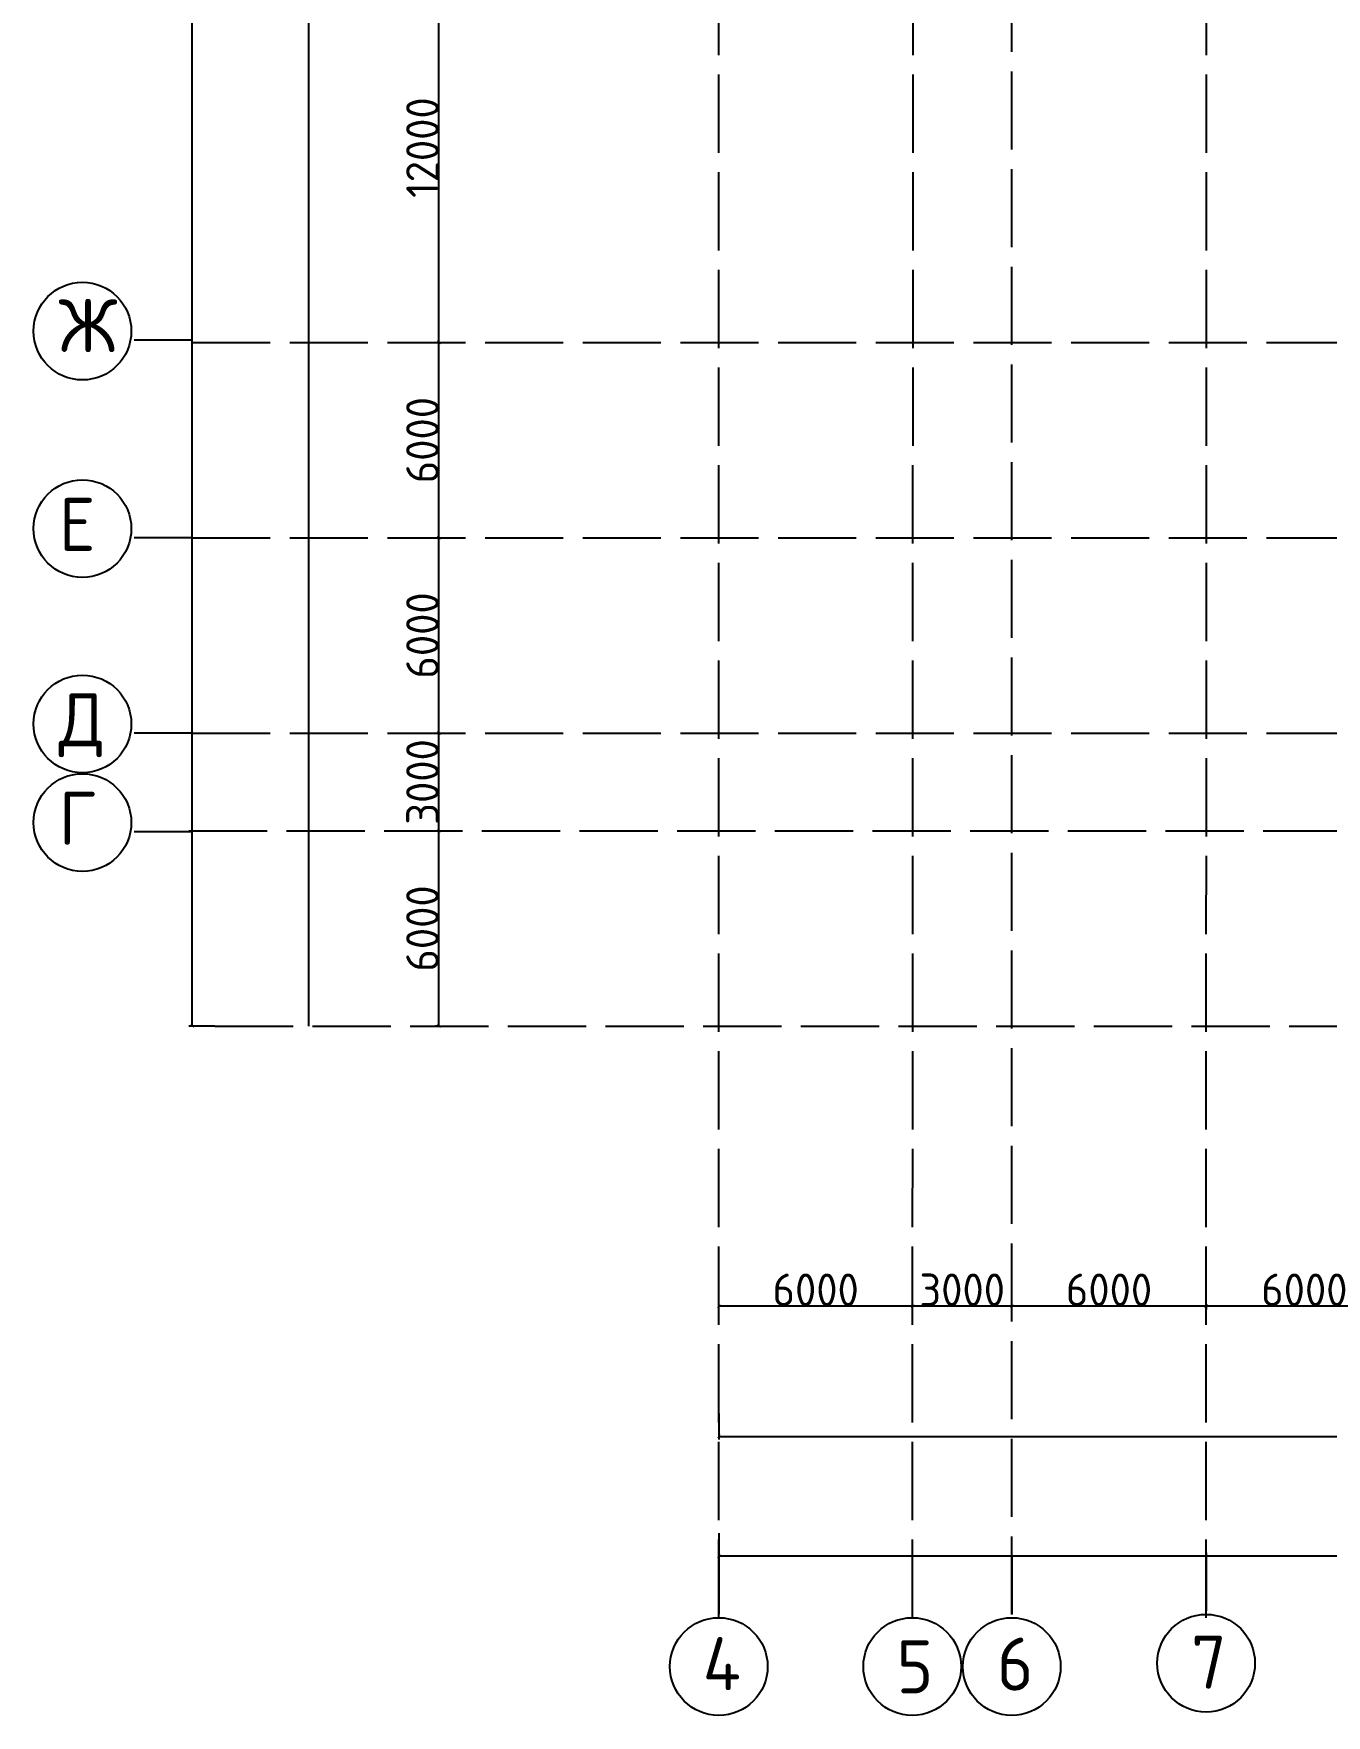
# Model space of a CAD drawing. Header units: millimetres. Extents: x -1544140 to 7445918, y -1294905 to 2019878.
# Drawn here: x 626699 to 666408, y 151967 to 203624 of the extents above; entities that cross this region are included whole.
import ezdxf

# ---------------------------------------------------------------- set-up
doc = ezdxf.new("R2010")
doc.units = ezdxf.units.MM
doc.header["$MEASUREMENT"] = 0
doc.linetypes.add('ACAD_ISO02W100', pattern=[15, 12, -3])
doc.layers.add('Plan 1', color=7, linetype='Continuous')
doc.styles.add('Annotative', font='GOST Common.ttf')
doc.styles.add('gost', font='GOST Common.ttf')
doc.dimstyles.get("Standard").update_dxf_attribs({"dimtxt": 1000, "dimasz": 100, "dimexe": 100, "dimexo": 0.06, "dimgap": 0.19, "dimtad": 1, "dimdec": 0, "dimzin": 0, "dimdsep": 46, "dimtxsty": 'Annotative', "dimblk": 'ARCHTICK', "dimcen": 0.09, "dimadec": 0, "dimazin": 0, "dimtfac": 1, "dimtdec": 0, "dimtofl": 0, "dimtmove": 0, "dimatfit": 3, "dimldrblk": 'ARCHTICK', "dimfxl": 700, "dimfxlon": 1, "dimtolj": 1, "dimtzin": 0, "dimarcsym": 0})

# ---------------------------------------------------------------- blocks, each defined once
blk = doc.blocks.new('_ArchTick')
at = {"color": 0, "linetype": 'ByBlock', "const_width": 0.15}
blk.add_lwpolyline([(-0.5, -0.5), (0.5, 0.5)], dxfattribs=at)
blk = doc.blocks.new('*D170')
at = {"color": 0, "lineweight": -2, "transparency": 16777216}
for p, q in [((632268, 263138), (631468, 263138)), ((631568, 173138), (631568, 263138)), ((632268, 173138), (631468, 173138))]:
    blk.add_line(p, q, dxfattribs=at)
at = {"layer": 'Defpoints', "color": 0, "transparency": 16777216}
for p in [(631568, 263138), (651744, 263138), (651744, 173138)]:
    blk.add_point(p, dxfattribs=at)
at = {"color": 0, "lineweight": -2, "transparency": 16777216, "xscale": 100, "yscale": 100, "zscale": 100}
for p, rotation in [((631568, 263138), 90), ((631568, 173138), 270)]:
    blk.add_blockref('_ArchTick', p, dxfattribs=dict(at, rotation=rotation))
at = {"color": 0, "transparency": 16777216, "insert": (631068, 218138), "char_height": 1000, "attachment_point": 5, "rotation": 90, "style": 'Annotative'}
blk.add_mtext('\\A1;90000', dxfattribs=at)
blk = doc.blocks.new('*D218')
at = {"color": 0, "lineweight": -2, "transparency": 16777216}
for p, q in [((662718, 164551), (662718, 164438)), ((668744, 164538), (662718, 164538)), ((668744, 164538), (668744, 164638))]:
    blk.add_line(p, q, dxfattribs=at)
at = {"layer": 'Defpoints', "color": 0, "transparency": 16777216}
for p in [(662718, 164551), (662718, 164538), (668744, 164538)]:
    blk.add_point(p, dxfattribs=at)
at = {"color": 0, "lineweight": -2, "transparency": 16777216, "xscale": 100, "yscale": 100, "zscale": 100, "rotation": 180}
blk.add_blockref('_ArchTick', (662718, 164538), dxfattribs=at)
at = {"color": 0, "lineweight": -2, "transparency": 16777216, "xscale": 100, "yscale": 100, "zscale": 100}
blk.add_blockref('_ArchTick', (668744, 164538), dxfattribs=at)
at = {"color": 0, "transparency": 16777216, "insert": (665731, 165038), "char_height": 1000, "attachment_point": 5, "style": 'Annotative'}
blk.add_mtext('\\A1;6000', dxfattribs=at)
blk = doc.blocks.new('*D204')
at = {"color": 0, "lineweight": -2, "transparency": 16777216}
for p, q in [((656744, 164538), (656744, 164638)), ((662718, 164538), (656744, 164538)), ((662718, 164551), (662718, 164438))]:
    blk.add_line(p, q, dxfattribs=at)
at = {"layer": 'Defpoints', "color": 0, "transparency": 16777216}
for p in [(656744, 164538), (656744, 164538), (662718, 164551)]:
    blk.add_point(p, dxfattribs=at)
at = {"color": 0, "lineweight": -2, "transparency": 16777216, "xscale": 100, "yscale": 100, "zscale": 100, "rotation": 180}
blk.add_blockref('_ArchTick', (656744, 164538), dxfattribs=at)
at = {"color": 0, "lineweight": -2, "transparency": 16777216, "xscale": 100, "yscale": 100, "zscale": 100}
blk.add_blockref('_ArchTick', (662718, 164538), dxfattribs=at)
at = {"color": 0, "transparency": 16777216, "insert": (659731, 165038), "char_height": 1000, "width": 2710, "attachment_point": 5, "style": 'Annotative'}
blk.add_mtext('\\A1;6000', dxfattribs=at)
blk = doc.blocks.new('*D171')
at = {"color": 0, "lineweight": -2, "transparency": 16777216}
for p, q in [((653698, 164538), (653698, 164638)), ((656744, 164538), (653698, 164538)), ((656744, 164538), (656744, 164638))]:
    blk.add_line(p, q, dxfattribs=at)
at = {"layer": 'Defpoints', "color": 0, "transparency": 16777216}
for p in [(653698, 164538), (653698, 164538), (656744, 164538)]:
    blk.add_point(p, dxfattribs=at)
at = {"color": 0, "lineweight": -2, "transparency": 16777216, "xscale": 100, "yscale": 100, "zscale": 100, "rotation": 180}
blk.add_blockref('_ArchTick', (653698, 164538), dxfattribs=at)
at = {"color": 0, "lineweight": -2, "transparency": 16777216, "xscale": 100, "yscale": 100, "zscale": 100}
blk.add_blockref('_ArchTick', (656744, 164538), dxfattribs=at)
at = {"color": 0, "transparency": 16777216, "insert": (655221, 165038), "char_height": 1000, "attachment_point": 5, "style": 'Annotative'}
blk.add_mtext('\\A1;3000', dxfattribs=at)
blk = doc.blocks.new('*D172')
at = {"color": 0, "lineweight": -2, "transparency": 16777216}
for p, q in [((647744, 164538), (647744, 164638)), ((653698, 164538), (647744, 164538)), ((653698, 164538), (653698, 164638))]:
    blk.add_line(p, q, dxfattribs=at)
at = {"layer": 'Defpoints', "color": 0, "transparency": 16777216}
for p in [(647744, 164538), (647744, 164538), (653698, 164538)]:
    blk.add_point(p, dxfattribs=at)
at = {"color": 0, "lineweight": -2, "transparency": 16777216, "xscale": 100, "yscale": 100, "zscale": 100, "rotation": 180}
blk.add_blockref('_ArchTick', (647744, 164538), dxfattribs=at)
at = {"color": 0, "lineweight": -2, "transparency": 16777216, "xscale": 100, "yscale": 100, "zscale": 100}
blk.add_blockref('_ArchTick', (653698, 164538), dxfattribs=at)
at = {"color": 0, "transparency": 16777216, "insert": (650721, 165038), "char_height": 1000, "attachment_point": 5, "style": 'Annotative'}
blk.add_mtext('\\A1;6000', dxfattribs=at)
blk = doc.blocks.new('*D173')
at = {"color": 0, "lineweight": -2, "transparency": 16777216}
for p, q in [((639144, 179137), (639244, 179137)), ((639144, 173138), (639144, 179137)), ((639144, 173138), (639044, 173138))]:
    blk.add_line(p, q, dxfattribs=at)
at = {"layer": 'Defpoints', "color": 0, "transparency": 16777216}
for p in [(639144, 179137), (639144, 179137), (639144, 173138)]:
    blk.add_point(p, dxfattribs=at)
at = {"color": 0, "lineweight": -2, "transparency": 16777216, "xscale": 100, "yscale": 100, "zscale": 100}
for p, rotation in [((639144, 179137), 90), ((639144, 173138), 270)]:
    blk.add_blockref('_ArchTick', p, dxfattribs=dict(at, rotation=rotation))
at = {"color": 0, "transparency": 16777216, "insert": (638644, 176137), "char_height": 1000, "attachment_point": 5, "rotation": 90, "style": 'Annotative'}
blk.add_mtext('\\A1;6000', dxfattribs=at)
blk = doc.blocks.new('*D174')
at = {"color": 0, "lineweight": -2, "transparency": 16777216}
for p, q in [((639144, 182138), (639244, 182138)), ((639144, 179137), (639144, 182138)), ((639144, 179137), (639244, 179137))]:
    blk.add_line(p, q, dxfattribs=at)
at = {"layer": 'Defpoints', "color": 0, "transparency": 16777216}
for p in [(639144, 182138), (639144, 182138), (639144, 179137)]:
    blk.add_point(p, dxfattribs=at)
at = {"color": 0, "lineweight": -2, "transparency": 16777216, "xscale": 100, "yscale": 100, "zscale": 100}
for p, rotation in [((639144, 182138), 90), ((639144, 179137), 270)]:
    blk.add_blockref('_ArchTick', p, dxfattribs=dict(at, rotation=rotation))
at = {"color": 0, "transparency": 16777216, "insert": (638644, 180637), "char_height": 1000, "attachment_point": 5, "rotation": 90, "style": 'Annotative'}
blk.add_mtext('\\A1;3000', dxfattribs=at)
blk = doc.blocks.new('*D175')
at = {"color": 0, "lineweight": -2, "transparency": 16777216}
for p, q in [((639144, 188138), (639244, 188138)), ((639144, 182138), (639144, 188138)), ((639144, 182138), (639244, 182138))]:
    blk.add_line(p, q, dxfattribs=at)
at = {"layer": 'Defpoints', "color": 0, "transparency": 16777216}
for p in [(639144, 188138), (639144, 188138), (639144, 182138)]:
    blk.add_point(p, dxfattribs=at)
at = {"color": 0, "lineweight": -2, "transparency": 16777216, "xscale": 100, "yscale": 100, "zscale": 100}
for p, rotation in [((639144, 188138), 90), ((639144, 182138), 270)]:
    blk.add_blockref('_ArchTick', p, dxfattribs=dict(at, rotation=rotation))
at = {"color": 0, "transparency": 16777216, "insert": (638644, 185138), "char_height": 1000, "attachment_point": 5, "rotation": 90, "style": 'Annotative'}
blk.add_mtext('\\A1;6000', dxfattribs=at)
blk = doc.blocks.new('*D181')
at = {"color": 0, "lineweight": -2, "transparency": 16777216}
for p, q in [((639144, 194138), (639244, 194138)), ((639144, 188138), (639144, 194138)), ((639144, 188138), (639244, 188138))]:
    blk.add_line(p, q, dxfattribs=at)
at = {"layer": 'Defpoints', "color": 0, "transparency": 16777216}
for p in [(639144, 194138), (639144, 194138), (639144, 188138)]:
    blk.add_point(p, dxfattribs=at)
at = {"color": 0, "lineweight": -2, "transparency": 16777216, "xscale": 100, "yscale": 100, "zscale": 100}
for p, rotation in [((639144, 194138), 90), ((639144, 188138), 270)]:
    blk.add_blockref('_ArchTick', p, dxfattribs=dict(at, rotation=rotation))
at = {"color": 0, "transparency": 16777216, "insert": (638644, 191138), "char_height": 1000, "attachment_point": 5, "rotation": 90, "style": 'Annotative'}
blk.add_mtext('\\A1;6000', dxfattribs=at)
blk = doc.blocks.new('*D182')
at = {"color": 0, "lineweight": -2, "transparency": 16777216}
for p, q in [((639138, 206111), (639244, 206111)), ((639144, 194138), (639144, 206111)), ((639144, 194138), (639244, 194138))]:
    blk.add_line(p, q, dxfattribs=at)
at = {"layer": 'Defpoints', "color": 0, "transparency": 16777216}
for p in [(639138, 206111), (639144, 206111), (639144, 194138)]:
    blk.add_point(p, dxfattribs=at)
at = {"color": 0, "lineweight": -2, "transparency": 16777216, "xscale": 100, "yscale": 100, "zscale": 100}
for p, rotation in [((639144, 206111), 90), ((639144, 194138), 270)]:
    blk.add_blockref('_ArchTick', p, dxfattribs=dict(at, rotation=rotation))
at = {"color": 0, "transparency": 16777216, "insert": (638644, 200124), "char_height": 1000, "attachment_point": 5, "rotation": 90, "style": 'Annotative'}
blk.add_mtext('\\A1;12000', dxfattribs=at)
blk = doc.blocks.new('*D220')
at = {"color": 0, "lineweight": -2, "transparency": 16777216}
for p, q in [((647744, 161238), (647744, 160438)), ((698701, 161238), (698701, 160438)), ((647744, 160538), (698701, 160538))]:
    blk.add_line(p, q, dxfattribs=at)
at = {"layer": 'Defpoints', "color": 0, "transparency": 16777216}
for p in [(647744, 173116), (698701, 173138), (698701, 160538)]:
    blk.add_point(p, dxfattribs=at)
at = {"color": 0, "lineweight": -2, "transparency": 16777216, "xscale": 100, "yscale": 100, "zscale": 100, "rotation": 180}
blk.add_blockref('_ArchTick', (647744, 160538), dxfattribs=at)
at = {"color": 0, "lineweight": -2, "transparency": 16777216, "xscale": 100, "yscale": 100, "zscale": 100}
blk.add_blockref('_ArchTick', (698701, 160538), dxfattribs=at)
at = {"color": 0, "transparency": 16777216, "insert": (673223, 161038), "char_height": 1000, "attachment_point": 5, "style": 'Annotative'}
blk.add_mtext('\\A1;51000', dxfattribs=at)
blk = doc.blocks.new('*D186')
at = {"color": 0, "lineweight": -2, "transparency": 16777216}
for p, q in [((647744, 157564), (647744, 156764)), ((716744, 157564), (716744, 156764)), ((647744, 156864), (716744, 156864))]:
    blk.add_line(p, q, dxfattribs=at)
at = {"layer": 'Defpoints', "color": 0, "transparency": 16777216}
for p in [(647744, 162226), (716744, 162226), (716744, 156864)]:
    blk.add_point(p, dxfattribs=at)
at = {"color": 0, "lineweight": -2, "transparency": 16777216, "xscale": 100, "yscale": 100, "zscale": 100, "rotation": 180}
blk.add_blockref('_ArchTick', (647744, 156864), dxfattribs=at)
at = {"color": 0, "lineweight": -2, "transparency": 16777216, "xscale": 100, "yscale": 100, "zscale": 100}
blk.add_blockref('_ArchTick', (716744, 156864), dxfattribs=at)
at = {"color": 0, "transparency": 16777216, "insert": (682244, 157364), "char_height": 1000, "attachment_point": 5, "style": 'Annotative'}
blk.add_mtext('\\A1;69000', dxfattribs=at)

msp = doc.modelspace()

# ---------------------------------------------------------------- linework, layer by layer
for p, q in [((635144.4, 263737.8), (635144.4, 173137.8)), ((631568.7, 194205.8), (629782.6, 194205.8)), ((631569.1, 188137.8), (629783, 188137.8)), ((631569.1, 182137.8), (629783, 182137.8)), ((631568.7, 179109.9), (629782.6, 179109.9)), ((647744.4, 156861.8), (647744.4, 155075.6)), ((653686.5, 156861.8), (653686.5, 155075.6)), ((656744.4, 156861.8), (656744.4, 155075.6)), ((662715.5, 156964.2), (662715.5, 155178.1))]:
    msp.add_line(p, q)
at = {"color": 9, "linetype": 'ACAD_ISO02W100', "ltscale": 200, "true_color": 0xc4c4c5}
for p, q in [((647744.4, 154967.2), (647744.4, 263337.8)), ((653694, 154967.2), (653744.4, 263337.8)), ((656744.4, 155062.5), (656744.4, 263337.8)), ((662715, 154967.2), (662744.4, 263337.8)), ((631568.4, 194137.8), (753969, 194137.8)), ((631568.4, 188137.8), (692544.4, 188137.8)), ((631568.4, 182137.8), (753969, 182137.8)), ((631468.7, 179136.6), (753969, 179137.8)), ((632268.4, 173137.8), (753969, 173137.8))]:
    msp.add_line(p, q, dxfattribs=at)
for centre in [(628199, 194486.8), (628199.3, 188418.8), (628199.3, 182418.8), (628199, 179390.9), (662715.5, 153569.7), (647744.4, 153467.2), (653686.5, 153467.2), (656744.4, 153467.2)]:
    msp.add_circle(centre, 1500)

# ---------------------------------------------------------------- texts
at = {"layer": 'Plan 1', "char_height": 1630.6, "attachment_point": 1, "style": 'gost'}
for s, insert in [('Ж', (627468.2, 195471)), ('Е', (627468.5, 189367.6)), ('Д', (627468.5, 183365.1)), ('Г', (627468.2, 180341.5)), ('4', (647252.5, 154368.9)), ('5', (653202.7, 154274.1)), ('6', (656286.2, 154357.7)), ('7', (662254.7, 154419.4))]:
    msp.add_mtext_dynamic_manual_height_columns(s, width=31807.575, gutter_width=5.44, heights=[0], dxfattribs=dict(at, insert=insert))

# ---------------------------------------------------------------- dimensions: what is measured, and where the dimension line sits
dim = msp.add_linear_dim(base=(631568.4, 263137.8), p1=(651744.4, 173137.8), p2=(651744.4, 263137.8), angle=90, dimstyle='Standard')
dim.commit()
dim.dimension.update_dxf_attribs({"geometry": '*D170', "text_midpoint": (631068.2, 218137.8)})
for base, p1, p2, text, picture, middle in [((639144.4, 206110.8), (639144.4, 194137.8), (639138.2, 206110.8), '12000', '*D182', (638644.2, 200124.3)), ((639144.4, 182137.8), (639144.4, 179136.6), (639144.4, 182137.8), '3000', '*D174', (638644.2, 180637.2))]:
    dim = msp.add_linear_dim(base=base, p1=p1, p2=p2, angle=90, text=text, dimstyle='Standard', override={"dimtmove": 1})
    dim.commit()
    dim.dimension.update_dxf_attribs({"geometry": picture, "text_midpoint": middle})
for base, p1, p2, picture, middle in [((639144.4, 194137.8), (639144.4, 188137.8), (639144.4, 194137.8), '*D181', (638644.2, 191137.8)), ((639144.4, 188137.8), (639144.4, 182137.8), (639144.4, 188137.8), '*D175', (638644.2, 185137.8))]:
    dim = msp.add_linear_dim(base=base, p1=p1, p2=p2, angle=90, dimstyle='Standard', override={"dimtmove": 1})
    dim.commit()
    dim.dimension.update_dxf_attribs({"geometry": picture, "text_midpoint": middle})
dim = msp.add_linear_dim(base=(639144.4, 179136.7), p1=(639144.4, 173137.8), p2=(639144.4, 179136.7), angle=90, text='6000', dimstyle='Standard')
dim.commit()
dim.dimension.update_dxf_attribs({"geometry": '*D173', "text_midpoint": (638644.2, 176137.2)})
dim = msp.add_linear_dim(base=(698701.5, 160537.8), p1=(647744.4, 173115.8), p2=(698701.5, 173137.8), text='51000', dimstyle='Standard')
dim.commit()
dim.dimension.update_dxf_attribs({"geometry": '*D220', "text_midpoint": (673222.9, 161038)})
for base, p1, p2, text, picture, middle in [((647744.4, 164537.8), (653698.5, 164537.8), (647744.4, 164537.8), '6000', '*D172', (650721.4, 165038)), ((653698.5, 164537.8), (656744.4, 164537.8), (653698.5, 164537.8), '3000', '*D171', (655221.4, 165038)), ((656744.4, 164537.8), (662717.6, 164550.8), (656744.4, 164537.8), '6000', '*D204', (659731, 165038)), ((662717.6, 164537.8), (668744.4, 164537.8), (662717.6, 164550.8), '6000', '*D218', (665731, 165038))]:
    dim = msp.add_linear_dim(base=base, p1=p1, p2=p2, text=text, dimstyle='Standard', override={"dimtmove": 1})
    dim.commit()
    dim.dimension.update_dxf_attribs({"geometry": picture, "text_midpoint": middle})
dim = msp.add_linear_dim(base=(716744.4, 156864.2), p1=(647744.4, 162226.4), p2=(716744.4, 162226.4), dimstyle='Standard')
dim.commit()
dim.dimension.update_dxf_attribs({"geometry": '*D186', "text_midpoint": (682244.4, 157364.4)})

doc.saveas('drawing.dxf')
